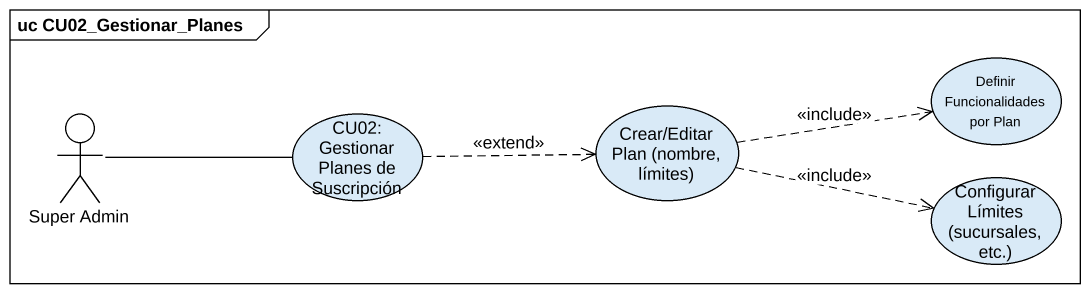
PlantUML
@startuml
mainframe uc CU02_Gestionar_Planes
usecase "Definir Funcionalidades por Plan" as Definir_Funcionalidades_por
actor "Super Admin" as Super_Admin
usecase "CU02: Gestionar Planes de Suscripción" as CU02_Gestionar_Planes_de
usecase "Crear/Editar Plan (nombre, límites)" as Crear_Editar_Plan_nombre
usecase "Configurar Límites (sucursales, etc.)" as Configurar_Límites
Super_Admin -right- CU02_Gestionar_Planes_de
CU02_Gestionar_Planes_de .right.> Crear_Editar_Plan_nombre : <<extend>>
Crear_Editar_Plan_nombre .right.> Definir_Funcionalidades_por : <<include>>
Crear_Editar_Plan_nombre .right.> Configurar_Límites : <<include>>
@enduml
